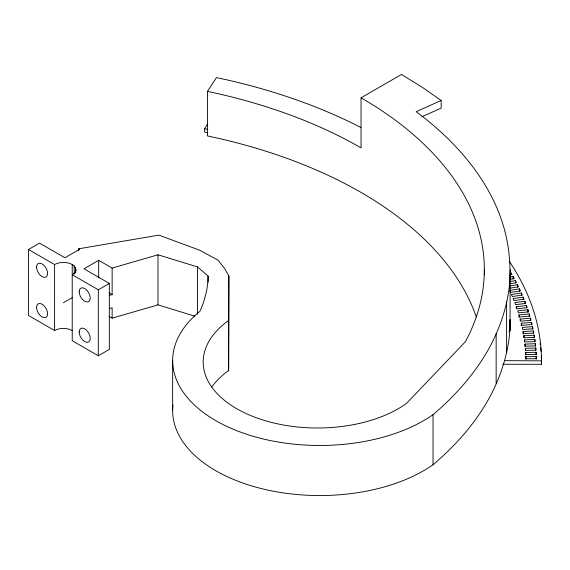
<?xml version="1.0" encoding="UTF-8"?>
<svg xmlns="http://www.w3.org/2000/svg" width="570" height="570" viewBox="0 0 570 570"><rect width="100%" height="100%" fill="white"/><g stroke="black" fill="none" stroke-linecap="round" stroke-linejoin="round"><path stroke-width="0.85" d="M509.174 331.733L510.072 330.322L510.1 269.653L509.644 261.552A446.46 257.761 0 0 0 416.178 111.67L441.173 100.477L441.173 108.115L421.821 116.779M211.641 387.144A114.328 66.006 0 0 1 228.634 370.543L228.862 276.015L224.48 268.32L218.046 260.148L199.771 250.259L158.866 235.125L78.745 248.805L78.745 250.572M228.634 370.543L228.862 276.015M72.226 330.536A12.469 7.203 0 0 0 54.592 330.536L28.5 315.474L28.5 249.496L54.592 264.558A12.469 7.203 0 0 1 72.226 264.558L72.226 340.725L98.318 355.787L109.34 349.417L109.34 283.44L83.989 268.805L98.681 260.319L112.133 268.078L157.983 254.804L197.462 266.895L208.071 276.015L207.957 280.718A259.407 149.767 0 0 1 201.124 308.634L199.828 311.391A147.067 84.909 0 0 0 230.195 427.935A147.067 84.909 0 0 0 433.036 414.682A446.901 258.018 0 0 0 492.573 341.637C503.51 319.314 510.521 294.647 510.1 269.653M207.751 132.796L204.602 132.147L204.602 128.756L207.772 123.54M509.081 331.633L509.965 330.194L509.865 320.269M476.32 317.07A420.931 243.019 0 0 0 218.36 138.318L207.43 135.931L207.43 91.378L216.45 77.591L227.758 80.064A446.46 257.761 0 0 1 360.903 127.523M28.5 249.496L39.522 243.134L64.88 257.768L79.579 249.282L78.745 248.805M207.43 91.378L218.36 93.765A420.931 243.019 0 0 1 361.052 147.879L361.052 97.812L401.472 74.471L422.028 87.117L441.173 100.477M63.405 302.748L72.226 297.654M72.226 264.558L74.207 266.048L75.454 267.786L75.881 269.653A12.469 7.203 0 0 1 72.226 274.74L98.318 289.802L109.34 283.44M109.575 295.338L112.133 294.597L112.133 268.078M109.575 308.491L112.133 307.75L112.133 318.145L157.983 304.872L194.94 316.186M509.53 274.947L511.995 274.469L510.805 272.439L510.805 274.982M509.865 277.127L513.157 276.507L514.29 278.552L510.164 279.307M509.601 281.623L515.401 280.597L516.477 282.649L509.837 283.796M510.043 285.962L517.524 284.708L518.55 286.767L510.214 288.128M509.516 290.415L519.541 288.833L520.51 290.907L510.464 292.439L509.829 291.092M521.443 292.98L511.383 294.469L512.266 296.507L522.355 295.06L521.443 292.98L521.443 295.524M523.239 297.141L513.128 298.545L513.962 300.582L524.094 299.229L523.239 297.141L523.239 299.685M524.913 301.316L514.774 302.627L515.551 304.679L525.711 303.411L524.913 301.316L524.913 303.867M516.299 306.731L526.481 305.513L527.214 307.615L517.026 308.783L516.299 306.731L516.299 308.427M527.927 309.717L517.717 310.842L518.386 312.902L528.611 311.826L527.927 309.717L527.927 312.26M519.021 314.968L529.259 313.935L529.886 316.051L519.633 317.034L519.021 314.968L519.021 317.511M520.218 319.107L530.485 318.167L531.048 320.283L520.773 321.181L520.218 319.107L520.218 320.803M521.293 323.254L531.589 322.406L532.095 324.53L521.792 325.328L521.293 323.254L521.293 325.798M532.572 326.66L522.263 327.408L522.704 329.488L533.028 328.783L532.572 326.66L532.572 329.204M523.118 331.576L533.449 330.913L533.841 333.051L523.502 333.664L523.118 331.576L523.118 334.12M523.859 335.744L534.204 335.181L534.539 337.319L524.186 337.839L523.859 335.744L523.859 337.447M524.486 339.927L534.845 339.456L535.123 341.594L524.756 342.014L524.486 339.927L524.486 341.622M524.999 344.109L535.372 343.731L535.586 345.876L525.212 346.204L524.999 344.109L524.999 346.653M525.398 348.298L535.779 348.014L535.935 350.158L525.554 350.393L525.398 348.298L525.398 350.842M525.683 352.488L536.071 352.303L536.17 354.447L525.782 354.583L525.683 352.488L525.683 355.032M525.853 356.685L536.242 356.585L536.292 358.73L525.896 358.779L525.853 356.685L525.853 359.228M502.747 364.273L541.5 364.273L541.5 360.874L504.664 360.646M204.602 128.756L207.751 129.397M109.141 292.873L112.133 294.597M109.141 316.421L112.133 318.145M509.858 319.442L510.1 319.72C510.521 344.715 503.51 369.381 492.573 391.704A446.901 258.018 0 0 1 433.043 464.75A147.067 84.909 0 0 1 265.399 489.545A147.067 84.909 0 0 1 172.959 405.085M536.242 356.585L536.242 359.136M536.071 352.303L536.071 354.846M535.779 348.014L535.779 350.564M535.372 343.731L535.372 346.282M534.845 339.456L534.845 342M534.204 335.181L534.204 337.732M533.449 330.913L533.449 333.464M531.589 322.406L531.589 324.95M530.485 318.167L530.485 320.711M529.259 313.935L529.259 316.478M526.481 305.513L526.481 308.057M519.541 288.833L519.541 291.377M517.524 284.708L517.524 287.252M515.401 280.597L515.401 283.14M513.157 276.507L513.157 279.051M506.602 301.893L506.602 351.961M496.149 333.628L496.149 383.695M361.038 97.812A420.874 242.991 0 0 1 484.336 269.603L484.336 274.875M433.036 414.682L433.036 464.75M208.071 276.015L208.071 282.164M197.462 266.895L197.462 314.327M172.646 360.219L172.646 410.286M157.983 254.804L157.983 304.872M98.681 260.319L98.681 277.996M98.318 289.802L98.318 355.787M75.881 269.653L75.881 271.413M75.454 267.786L75.454 273.066M74.207 266.048L74.207 273.971M54.592 264.558L54.592 330.536M228.634 320.475A114.328 66.006 0 0 0 245.592 413.307A114.328 66.006 0 0 0 406.382 403.517L465.241 341.915L467.621 337.454A420.845 242.977 0 0 0 484.336 269.603M509.295 261.281A478.088 276.022 0 0 1 541.5 360.874M540.125 343.332A478.088 276.022 0 0 1 540.303 344.779M540.631 347.657A478.088 276.022 0 0 1 540.973 351.27M541.265 355.602A478.088 276.022 0 0 1 541.5 364.273M36.587 267.109A7.795 4.503 60 0 0 44.852 277.391A7.795 4.503 60 0 0 44.852 266.368A7.795 4.503 60 0 0 36.587 267.109M36.587 307.415A7.795 4.503 60 0 0 44.852 317.697A7.795 4.503 60 0 0 44.852 306.674A7.795 4.503 60 0 0 36.587 307.415M79.209 291.712A7.795 4.503 60 0 0 87.474 302A7.795 4.503 60 0 0 87.474 290.978A7.795 4.503 60 0 0 79.209 291.712M79.209 332.025A7.795 4.503 60 0 0 87.474 342.306A7.795 4.503 60 0 0 87.474 331.284A7.795 4.503 60 0 0 79.209 332.025"/></g></svg>
